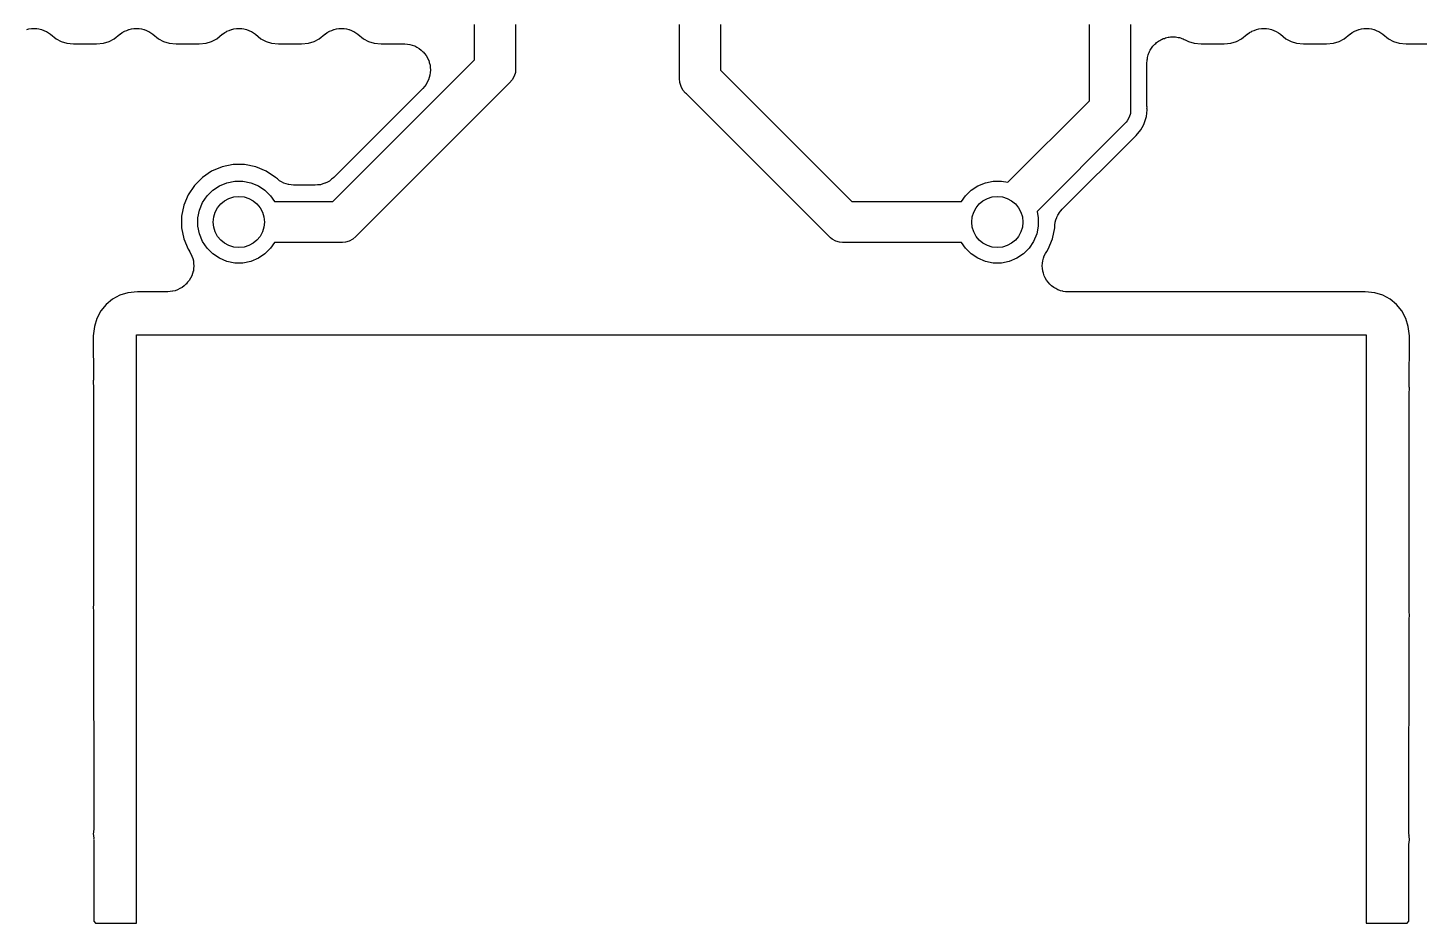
# Model space of a CAD drawing. Extents: x 115.8 to 161.5, y -138.1 to -92.5.
# Drawn here: x 150.52 to 157.31, y -115.32 to -110.95 of the extents above; entities that cross this region are included whole.
import ezdxf

# ---------------------------------------------------------------- set-up
doc = ezdxf.new("R2010")
doc.units = 0
doc.layers.add('BLACK', color=7, linetype='CONTINUOUS')

msp = doc.modelspace()

# ---------------------------------------------------------------- linework, layer by layer
at = {"layer": 'BLACK', "linetype": 'CONTINUOUS'}
for p, q in [((150.515, -110.96), (150.526, -110.958)), ((150.526, -110.958), (150.538, -110.955)), ((150.538, -110.955), (150.538, -110.955)), ((150.538, -110.955), (150.539, -110.955)), ((150.539, -110.955), (150.551, -110.955)), ((150.551, -110.955), (150.563, -110.956)), ((150.563, -110.956), (150.563, -110.956)), ((150.563, -110.956), (150.564, -110.956)), ((150.564, -110.956), (150.575, -110.958)), ((150.575, -110.958), (150.587, -110.96)), ((150.587, -110.96), (150.588, -110.961)), ((150.588, -110.961), (150.588, -110.961)), ((150.588, -110.961), (150.599, -110.965)), ((150.599, -110.965), (150.61, -110.97)), ((150.61, -110.97), (150.61, -110.97)), ((150.61, -110.97), (150.611, -110.97)), ((150.611, -110.97), (150.621, -110.977)), ((150.981, -110.976), (150.991, -110.97)), ((150.991, -110.97), (150.991, -110.969)), ((150.991, -110.969), (150.992, -110.969)), ((150.992, -110.969), (151.003, -110.965)), ((151.003, -110.965), (151.014, -110.96)), ((151.014, -110.96), (151.014, -110.96)), ((151.014, -110.96), (151.015, -110.96)), ((151.015, -110.96), (151.026, -110.958)), ((151.026, -110.958), (151.038, -110.955)), ((151.038, -110.955), (151.038, -110.955)), ((151.038, -110.955), (151.039, -110.955)), ((151.039, -110.955), (151.051, -110.955)), ((151.051, -110.955), (151.063, -110.956)), ((151.063, -110.956), (151.063, -110.956)), ((151.063, -110.956), (151.064, -110.956)), ((151.064, -110.956), (151.075, -110.958)), ((151.075, -110.958), (151.087, -110.96)), ((151.087, -110.96), (151.088, -110.961)), ((151.088, -110.961), (151.088, -110.961)), ((151.088, -110.961), (151.099, -110.965)), ((151.099, -110.965), (151.11, -110.97)), ((151.11, -110.97), (151.11, -110.97)), ((151.11, -110.97), (151.111, -110.97)), ((151.111, -110.97), (151.121, -110.977)), ((151.481, -110.976), (151.491, -110.97)), ((151.491, -110.97), (151.491, -110.969)), ((151.491, -110.969), (151.492, -110.969)), ((151.492, -110.969), (151.503, -110.965)), ((151.503, -110.965), (151.514, -110.96)), ((151.514, -110.96), (151.514, -110.96)), ((151.514, -110.96), (151.515, -110.96)), ((151.515, -110.96), (151.526, -110.958)), ((151.526, -110.958), (151.538, -110.955)), ((151.538, -110.955), (151.538, -110.955)), ((151.538, -110.955), (151.539, -110.955)), ((151.539, -110.955), (151.551, -110.955)), ((151.551, -110.955), (151.563, -110.956)), ((151.563, -110.956), (151.563, -110.956)), ((151.563, -110.956), (151.564, -110.956)), ((151.564, -110.956), (151.575, -110.958)), ((151.575, -110.958), (151.587, -110.96)), ((151.587, -110.96), (151.588, -110.961)), ((151.588, -110.961), (151.588, -110.961)), ((151.588, -110.961), (151.599, -110.965)), ((151.599, -110.965), (151.61, -110.97)), ((151.61, -110.97), (151.61, -110.97)), ((151.61, -110.97), (151.611, -110.97)), ((151.611, -110.97), (151.621, -110.977)), ((151.981, -110.976), (151.991, -110.97)), ((151.991, -110.97), (151.991, -110.969)), ((151.991, -110.969), (151.992, -110.969)), ((151.992, -110.969), (152.003, -110.965)), ((152.003, -110.965), (152.014, -110.96)), ((152.014, -110.96), (152.014, -110.96)), ((152.014, -110.96), (152.015, -110.96)), ((152.015, -110.96), (152.026, -110.958)), ((152.026, -110.958), (152.038, -110.955)), ((152.038, -110.955), (152.038, -110.955)), ((152.038, -110.955), (152.039, -110.955)), ((152.039, -110.955), (152.051, -110.955)), ((152.051, -110.955), (152.063, -110.956)), ((152.063, -110.956), (152.063, -110.956)), ((152.063, -110.956), (152.064, -110.956)), ((152.064, -110.956), (152.075, -110.958)), ((152.075, -110.958), (152.087, -110.96)), ((152.087, -110.96), (152.088, -110.961)), ((152.088, -110.961), (152.088, -110.961)), ((152.088, -110.961), (152.099, -110.965)), ((152.099, -110.965), (152.11, -110.97)), ((152.11, -110.97), (152.11, -110.97)), ((152.11, -110.97), (152.111, -110.97)), ((152.111, -110.97), (152.121, -110.977)), ((152.7, -111.109), (152.7, -110.937)), ((152.9, -110.937), (152.9, -111.145)), ((153.7, -111.195), (153.7, -110.937)), ((153.9, -110.937), (153.9, -111.159)), ((155.7, -111.309), (155.7, -110.937)), ((155.9, -110.937), (155.9, -111.345)), ((156.481, -110.976), (156.491, -110.97)), ((156.491, -110.97), (156.491, -110.969)), ((156.491, -110.969), (156.492, -110.969)), ((156.492, -110.969), (156.503, -110.965)), ((156.503, -110.965), (156.514, -110.96)), ((156.514, -110.96), (156.514, -110.96)), ((156.514, -110.96), (156.515, -110.96)), ((156.515, -110.96), (156.526, -110.958)), ((156.526, -110.958), (156.538, -110.955)), ((156.538, -110.955), (156.538, -110.955)), ((156.538, -110.955), (156.539, -110.955)), ((156.539, -110.955), (156.551, -110.955)), ((156.551, -110.955), (156.563, -110.956)), ((156.563, -110.956), (156.563, -110.956)), ((156.563, -110.956), (156.564, -110.956)), ((156.564, -110.956), (156.575, -110.958)), ((156.575, -110.958), (156.587, -110.96)), ((156.587, -110.96), (156.588, -110.961)), ((156.588, -110.961), (156.588, -110.961)), ((156.588, -110.961), (156.599, -110.965)), ((156.599, -110.965), (156.61, -110.97)), ((156.61, -110.97), (156.61, -110.97)), ((156.61, -110.97), (156.611, -110.97)), ((156.611, -110.97), (156.621, -110.977)), ((156.981, -110.976), (156.991, -110.97)), ((156.991, -110.97), (156.991, -110.969)), ((156.991, -110.969), (156.992, -110.969)), ((156.992, -110.969), (157.003, -110.965)), ((157.003, -110.965), (157.014, -110.96)), ((157.014, -110.96), (157.014, -110.96)), ((157.014, -110.96), (157.015, -110.96)), ((157.015, -110.96), (157.026, -110.958)), ((157.026, -110.958), (157.038, -110.955)), ((157.038, -110.955), (157.038, -110.955)), ((157.038, -110.955), (157.039, -110.955)), ((157.039, -110.955), (157.051, -110.955)), ((157.051, -110.955), (157.063, -110.956)), ((157.063, -110.956), (157.063, -110.956)), ((157.063, -110.956), (157.064, -110.956)), ((157.064, -110.956), (157.075, -110.958)), ((157.075, -110.958), (157.087, -110.96)), ((157.087, -110.96), (157.088, -110.961)), ((157.088, -110.961), (157.088, -110.961)), ((157.088, -110.961), (157.099, -110.965)), ((157.099, -110.965), (157.11, -110.97)), ((157.11, -110.97), (157.11, -110.97)), ((157.11, -110.97), (157.111, -110.97)), ((157.111, -110.97), (157.121, -110.977)), ((150.621, -110.977), (150.631, -110.984)), ((150.631, -110.984), (150.658, -111.006)), ((150.658, -111.006), (150.683, -111.02)), ((150.683, -111.02), (150.71, -111.028)), ((150.71, -111.028), (150.744, -111.031)), ((150.744, -111.031), (150.856, -111.031)), ((150.856, -111.031), (150.89, -111.028)), ((150.89, -111.028), (150.917, -111.02)), ((150.917, -111.02), (150.942, -111.006)), ((150.942, -111.006), (150.969, -110.984)), ((150.969, -110.984), (150.97, -110.983)), ((150.97, -110.983), (150.97, -110.983)), ((150.97, -110.983), (150.97, -110.983)), ((150.97, -110.983), (150.971, -110.983)), ((150.971, -110.983), (150.981, -110.976)), ((151.121, -110.977), (151.131, -110.984)), ((151.131, -110.984), (151.158, -111.006)), ((151.158, -111.006), (151.183, -111.02)), ((151.183, -111.02), (151.21, -111.028)), ((151.21, -111.028), (151.244, -111.031)), ((151.244, -111.031), (151.356, -111.031)), ((151.356, -111.031), (151.39, -111.028)), ((151.39, -111.028), (151.417, -111.02)), ((151.417, -111.02), (151.442, -111.006)), ((151.442, -111.006), (151.469, -110.984)), ((151.469, -110.984), (151.47, -110.983)), ((151.47, -110.983), (151.47, -110.983)), ((151.47, -110.983), (151.47, -110.983)), ((151.47, -110.983), (151.471, -110.983)), ((151.471, -110.983), (151.481, -110.976)), ((151.621, -110.977), (151.631, -110.984)), ((151.631, -110.984), (151.658, -111.006)), ((151.658, -111.006), (151.683, -111.02)), ((151.683, -111.02), (151.71, -111.028)), ((151.71, -111.028), (151.744, -111.031)), ((151.744, -111.031), (151.856, -111.031)), ((151.856, -111.031), (151.89, -111.028)), ((151.89, -111.028), (151.917, -111.02)), ((151.917, -111.02), (151.942, -111.006)), ((151.942, -111.006), (151.969, -110.984)), ((151.969, -110.984), (151.97, -110.983)), ((151.97, -110.983), (151.97, -110.983)), ((151.97, -110.983), (151.97, -110.983)), ((151.97, -110.983), (151.971, -110.983)), ((151.971, -110.983), (151.981, -110.976)), ((152.121, -110.977), (152.131, -110.984)), ((152.131, -110.984), (152.158, -111.006)), ((152.158, -111.006), (152.183, -111.02)), ((152.183, -111.02), (152.21, -111.028)), ((152.21, -111.028), (152.244, -111.031)), ((152.244, -111.031), (152.358, -111.031)), ((152.358, -111.031), (152.359, -111.031)), ((152.359, -111.031), (152.359, -111.031)), ((152.359, -111.031), (152.359, -111.031)), ((152.359, -111.031), (152.36, -111.031)), ((152.36, -111.031), (152.372, -111.032)), ((152.372, -111.032), (152.384, -111.034)), ((152.384, -111.034), (152.384, -111.034)), ((152.384, -111.034), (152.384, -111.034)), ((152.384, -111.034), (152.396, -111.037)), ((152.396, -111.037), (152.407, -111.041)), ((152.407, -111.041), (152.408, -111.041)), ((152.408, -111.041), (152.408, -111.041)), ((152.408, -111.041), (152.418, -111.047)), ((156.006, -111.047), (156.009, -111.042)), ((156.009, -111.042), (156.014, -111.037)), ((156.014, -111.037), (156.018, -111.032)), ((156.018, -111.032), (156.023, -111.029)), ((156.023, -111.029), (156.027, -111.024)), ((156.027, -111.024), (156.032, -111.021)), ((156.032, -111.021), (156.037, -111.017)), ((156.037, -111.017), (156.043, -111.014)), ((156.043, -111.014), (156.048, -111.011)), ((156.048, -111.011), (156.054, -111.008)), ((156.054, -111.008), (156.059, -111.005)), ((156.059, -111.005), (156.065, -111.004)), ((156.065, -111.004), (156.071, -111.001)), ((156.071, -111.001), (156.077, -111)), ((156.077, -111), (156.083, -110.998)), ((156.083, -110.998), (156.089, -110.998)), ((156.089, -110.998), (156.095, -110.997)), ((156.095, -110.997), (156.101, -110.997)), ((156.101, -110.997), (156.108, -110.996)), ((156.108, -110.996), (156.114, -110.997)), ((156.114, -110.997), (156.12, -110.997)), ((156.12, -110.997), (156.126, -110.998)), ((156.126, -110.998), (156.133, -110.999)), ((156.133, -110.999), (156.138, -111)), ((156.138, -111), (156.144, -111.001)), ((156.144, -111.001), (156.15, -111.004)), ((156.15, -111.004), (156.156, -111.006)), ((156.156, -111.006), (156.161, -111.009)), ((156.161, -111.009), (156.167, -111.011)), ((156.167, -111.011), (156.183, -111.02)), ((156.183, -111.02), (156.21, -111.028)), ((156.21, -111.028), (156.244, -111.031)), ((156.244, -111.031), (156.356, -111.031)), ((156.356, -111.031), (156.39, -111.028)), ((156.39, -111.028), (156.417, -111.02)), ((156.417, -111.02), (156.442, -111.006)), ((156.442, -111.006), (156.469, -110.984)), ((156.469, -110.984), (156.47, -110.983)), ((156.47, -110.983), (156.47, -110.983)), ((156.47, -110.983), (156.47, -110.983)), ((156.47, -110.983), (156.471, -110.983)), ((156.471, -110.983), (156.481, -110.976)), ((156.621, -110.977), (156.631, -110.984)), ((156.631, -110.984), (156.658, -111.006)), ((156.658, -111.006), (156.683, -111.02)), ((156.683, -111.02), (156.71, -111.028)), ((156.71, -111.028), (156.744, -111.031)), ((156.744, -111.031), (156.856, -111.031)), ((156.856, -111.031), (156.89, -111.028)), ((156.89, -111.028), (156.917, -111.02)), ((156.917, -111.02), (156.942, -111.006)), ((156.942, -111.006), (156.969, -110.984)), ((156.969, -110.984), (156.97, -110.983)), ((156.97, -110.983), (156.97, -110.983)), ((156.97, -110.983), (156.97, -110.983)), ((156.97, -110.983), (156.971, -110.983)), ((156.971, -110.983), (156.981, -110.976)), ((157.121, -110.977), (157.131, -110.984)), ((157.131, -110.984), (157.158, -111.006)), ((157.158, -111.006), (157.183, -111.02)), ((157.183, -111.02), (157.21, -111.028)), ((157.21, -111.028), (157.244, -111.031)), ((157.244, -111.031), (157.356, -111.031)), ((152.009, -111.8), (152.7, -111.109)), ((152.418, -111.047), (152.429, -111.053)), ((152.429, -111.053), (152.429, -111.053)), ((152.429, -111.053), (152.43, -111.053)), ((152.43, -111.053), (152.439, -111.061)), ((152.439, -111.061), (152.448, -111.069)), ((152.448, -111.069), (152.448, -111.069)), ((152.448, -111.069), (152.449, -111.069)), ((152.449, -111.069), (152.456, -111.078)), ((152.456, -111.078), (152.464, -111.088)), ((152.464, -111.088), (152.464, -111.088)), ((152.464, -111.088), (152.464, -111.088)), ((152.464, -111.088), (152.47, -111.099)), ((152.47, -111.099), (152.475, -111.11)), ((152.475, -111.11), (152.475, -111.11)), ((152.475, -111.11), (152.476, -111.11)), ((152.476, -111.11), (152.479, -111.122)), ((155.981, -111.109), (155.982, -111.103)), ((155.981, -111.115), (155.981, -111.109)), ((155.982, -111.103), (155.983, -111.097)), ((155.983, -111.097), (155.985, -111.091)), ((155.985, -111.091), (155.986, -111.085)), ((155.986, -111.085), (155.988, -111.079)), ((155.988, -111.079), (155.99, -111.073)), ((155.99, -111.073), (155.993, -111.068)), ((155.993, -111.068), (155.995, -111.062)), ((155.995, -111.062), (155.999, -111.057)), ((155.999, -111.057), (156.002, -111.051)), ((156.002, -111.051), (156.006, -111.047)), ((152.479, -111.122), (152.483, -111.134)), ((152.484, -111.171), (152.482, -111.183)), ((152.483, -111.134), (152.483, -111.134)), ((152.483, -111.134), (152.483, -111.134)), ((152.483, -111.134), (152.484, -111.146)), ((152.484, -111.146), (152.485, -111.158)), ((152.485, -111.159), (152.484, -111.171)), ((152.485, -111.158), (152.485, -111.159)), ((152.485, -111.159), (152.485, -111.159)), ((152.899, -111.17), (152.893, -111.188)), ((152.9, -111.155), (152.899, -111.17)), ((152.9, -111.145), (152.9, -111.15)), ((152.9, -111.15), (152.9, -111.155)), ((152.9, -111.155), (152.9, -111.155)), ((153.9, -111.159), (154.541, -111.8)), ((155.98, -111.121), (155.981, -111.115)), ((155.98, -111.123), (155.98, -111.121)), ((155.98, -111.335), (155.98, -111.123)), ((152.867, -111.224), (152.124, -111.967)), ((152.455, -111.238), (152.448, -111.248)), ((152.463, -111.229), (152.455, -111.238)), ((152.469, -111.218), (152.463, -111.229)), ((152.463, -111.229), (152.463, -111.229)), ((152.463, -111.229), (152.463, -111.229)), ((152.475, -111.207), (152.469, -111.218)), ((152.479, -111.195), (152.475, -111.207)), ((152.475, -111.207), (152.475, -111.207)), ((152.475, -111.207), (152.475, -111.207)), ((152.482, -111.184), (152.479, -111.195)), ((152.482, -111.183), (152.482, -111.183)), ((152.482, -111.183), (152.482, -111.184)), ((152.871, -111.221), (152.867, -111.224)), ((152.884, -111.206), (152.871, -111.221)), ((152.893, -111.188), (152.884, -111.206)), ((153.7, -111.2), (153.7, -111.195)), ((153.701, -111.22), (153.7, -111.2)), ((153.707, -111.238), (153.701, -111.22)), ((153.716, -111.256), (153.707, -111.238)), ((153.707, -111.238), (153.707, -111.238)), ((152.448, -111.248), (152.013, -111.683)), ((153.729, -111.271), (153.716, -111.256)), ((153.733, -111.274), (153.729, -111.271)), ((154.426, -111.967), (153.733, -111.274)), ((155.302, -111.706), (155.7, -111.309)), ((155.899, -111.37), (155.893, -111.388)), ((155.9, -111.355), (155.899, -111.37)), ((155.9, -111.345), (155.9, -111.35)), ((155.9, -111.35), (155.9, -111.355)), ((155.9, -111.355), (155.9, -111.355)), ((155.977, -111.385), (155.981, -111.353)), ((155.981, -111.34), (155.98, -111.335)), ((155.98, -111.346), (155.981, -111.34)), ((155.981, -111.347), (155.98, -111.346)), ((155.981, -111.35), (155.981, -111.347)), ((155.981, -111.353), (155.981, -111.35)), ((155.981, -111.353), (155.981, -111.353)), ((155.867, -111.424), (155.444, -111.848)), ((155.871, -111.421), (155.867, -111.424)), ((155.874, -111.417), (155.871, -111.421)), ((155.878, -111.412), (155.874, -111.417)), ((155.874, -111.417), (155.874, -111.417)), ((155.884, -111.406), (155.878, -111.412)), ((155.893, -111.388), (155.884, -111.406)), ((155.928, -111.478), (155.95, -111.45)), ((155.95, -111.45), (155.963, -111.428)), ((155.963, -111.427), (155.967, -111.419)), ((155.963, -111.428), (155.963, -111.427)), ((155.967, -111.419), (155.977, -111.385)), ((155.567, -111.837), (155.917, -111.488)), ((155.917, -111.488), (155.918, -111.487)), ((155.918, -111.487), (155.922, -111.483)), ((155.922, -111.483), (155.926, -111.48)), ((155.926, -111.48), (155.928, -111.478)), ((151.417, -111.652), (151.372, -111.683)), ((151.468, -111.631), (151.417, -111.652)), ((151.522, -111.62), (151.468, -111.631)), ((151.578, -111.62), (151.522, -111.62)), ((151.632, -111.631), (151.578, -111.62)), ((151.683, -111.652), (151.632, -111.631)), ((151.728, -111.683), (151.683, -111.652)), ((151.333, -111.722), (151.302, -111.767)), ((151.372, -111.683), (151.333, -111.722)), ((151.455, -111.723), (151.492, -111.708)), ((151.492, -111.708), (151.53, -111.7)), ((151.53, -111.7), (151.57, -111.7)), ((151.57, -111.7), (151.608, -111.708)), ((151.608, -111.708), (151.645, -111.723)), ((151.729, -111.683), (151.728, -111.683)), ((151.738, -111.69), (151.729, -111.683)), ((151.747, -111.698), (151.738, -111.69)), ((151.748, -111.699), (151.747, -111.698)), ((151.747, -111.698), (151.747, -111.698)), ((151.758, -111.704), (151.748, -111.699)), ((151.769, -111.71), (151.758, -111.704)), ((151.77, -111.71), (151.769, -111.71)), ((151.769, -111.71), (151.769, -111.71)), ((151.781, -111.714), (151.77, -111.71)), ((151.792, -111.717), (151.781, -111.714)), ((151.793, -111.717), (151.792, -111.717)), ((151.805, -111.719), (151.793, -111.717)), ((151.793, -111.717), (151.793, -111.717)), ((151.817, -111.72), (151.805, -111.719)), ((151.818, -111.72), (151.817, -111.72)), ((151.819, -111.72), (151.818, -111.72)), ((151.818, -111.72), (151.818, -111.72)), ((151.818, -111.72), (151.818, -111.72)), ((151.923, -111.72), (151.819, -111.72)), ((151.934, -111.719), (151.923, -111.72)), ((151.946, -111.718), (151.934, -111.719)), ((151.947, -111.718), (151.946, -111.718)), ((151.948, -111.718), (151.947, -111.718)), ((151.959, -111.714), (151.948, -111.718)), ((151.97, -111.711), (151.959, -111.714)), ((151.971, -111.711), (151.97, -111.711)), ((151.982, -111.705), (151.971, -111.71)), ((151.971, -111.71), (151.971, -111.711)), ((151.992, -111.7), (151.982, -111.705)), ((151.993, -111.699), (151.992, -111.7)), ((152.002, -111.691), (151.993, -111.699)), ((151.993, -111.699), (151.993, -111.699)), ((152.011, -111.684), (152.002, -111.691)), ((152.012, -111.683), (152.011, -111.684)), ((152.013, -111.683), (152.012, -111.683)), ((152.012, -111.683), (152.012, -111.683)), ((152.012, -111.683), (152.012, -111.683)), ((155.155, -111.723), (155.192, -111.708)), ((155.192, -111.708), (155.23, -111.7)), ((155.23, -111.7), (155.27, -111.7)), ((155.27, -111.7), (155.302, -111.706)), ((151.302, -111.767), (151.281, -111.818)), ((151.373, -111.805), (151.395, -111.773)), ((151.395, -111.773), (151.423, -111.745)), ((151.423, -111.745), (151.455, -111.723)), ((151.645, -111.723), (151.677, -111.745)), ((151.677, -111.745), (151.705, -111.773)), ((151.705, -111.773), (151.724, -111.8)), ((155.076, -111.8), (155.095, -111.773)), ((155.095, -111.773), (155.123, -111.745)), ((155.123, -111.745), (155.155, -111.723)), ((151.281, -111.818), (151.27, -111.872)), ((151.35, -111.88), (151.358, -111.842)), ((151.358, -111.842), (151.373, -111.805)), ((151.724, -111.8), (152.009, -111.8)), ((154.541, -111.8), (155.076, -111.8)), ((155.444, -111.848), (155.45, -111.88)), ((155.546, -111.867), (155.551, -111.857)), ((155.551, -111.857), (155.552, -111.856)), ((155.552, -111.855), (155.56, -111.846)), ((155.552, -111.856), (155.552, -111.855)), ((155.56, -111.846), (155.567, -111.837)), ((151.27, -111.872), (151.27, -111.928)), ((151.35, -111.92), (151.35, -111.88)), ((151.358, -111.958), (151.35, -111.92)), ((155.45, -111.92), (155.442, -111.958)), ((155.45, -111.88), (155.45, -111.92)), ((155.53, -111.925), (155.531, -111.914)), ((155.53, -111.927), (155.53, -111.925)), ((155.531, -111.914), (155.533, -111.902)), ((155.533, -111.901), (155.536, -111.889)), ((155.533, -111.902), (155.533, -111.901)), ((155.533, -111.901), (155.533, -111.901)), ((155.536, -111.889), (155.54, -111.878)), ((155.54, -111.877), (155.546, -111.867)), ((155.54, -111.878), (155.54, -111.877)), ((155.54, -111.878), (155.54, -111.878)), ((151.27, -111.928), (151.281, -111.982)), ((151.281, -111.982), (151.302, -112.033)), ((151.373, -111.995), (151.358, -111.958)), ((152.088, -111.993), (152.07, -111.999)), ((152.106, -111.984), (152.088, -111.993)), ((152.121, -111.971), (152.106, -111.984)), ((152.124, -111.967), (152.121, -111.971)), ((154.429, -111.971), (154.426, -111.967)), ((154.433, -111.974), (154.429, -111.971)), ((154.436, -111.977), (154.433, -111.974)), ((154.433, -111.974), (154.433, -111.974)), ((154.444, -111.984), (154.436, -111.977)), ((154.462, -111.993), (154.444, -111.984)), ((154.48, -111.999), (154.462, -111.993)), ((155.442, -111.958), (155.427, -111.995)), ((155.498, -112.033), (155.519, -111.982)), ((155.519, -111.982), (155.53, -111.928)), ((155.53, -111.928), (155.53, -111.927)), ((155.53, -111.927), (155.53, -111.927)), ((155.53, -111.927), (155.53, -111.927)), ((155.53, -111.927), (155.53, -111.927)), ((151.302, -112.033), (151.309, -112.043)), ((151.309, -112.043), (151.309, -112.044)), ((151.309, -112.044), (151.309, -112.044)), ((151.309, -112.044), (151.309, -112.044)), ((151.309, -112.044), (151.31, -112.044)), ((151.31, -112.044), (151.315, -112.055)), ((151.315, -112.055), (151.321, -112.066)), ((151.395, -112.027), (151.373, -111.995)), ((151.423, -112.055), (151.395, -112.027)), ((151.455, -112.077), (151.423, -112.055)), ((151.677, -112.055), (151.645, -112.077)), ((151.705, -112.027), (151.677, -112.055)), ((151.724, -112), (151.705, -112.027)), ((152.045, -112), (151.724, -112)), ((152.05, -112), (152.045, -112)), ((152.055, -112), (152.05, -112)), ((152.07, -111.999), (152.055, -112)), ((152.055, -112), (152.055, -112)), ((154.495, -112), (154.48, -111.999)), ((154.5, -112), (154.495, -112)), ((154.495, -112), (154.495, -112)), ((154.505, -112), (154.5, -112)), ((155.076, -112), (154.505, -112)), ((155.095, -112.027), (155.076, -112)), ((155.123, -112.055), (155.095, -112.027)), ((155.155, -112.077), (155.123, -112.055)), ((155.377, -112.055), (155.345, -112.077)), ((155.405, -112.027), (155.377, -112.055)), ((155.427, -111.995), (155.405, -112.027)), ((155.479, -112.065), (155.485, -112.054)), ((155.485, -112.054), (155.491, -112.044)), ((155.491, -112.044), (155.498, -112.033)), ((151.321, -112.066), (151.321, -112.066)), ((151.321, -112.066), (151.321, -112.066)), ((151.321, -112.066), (151.325, -112.078)), ((151.325, -112.078), (151.328, -112.09)), ((151.328, -112.09), (151.328, -112.09)), ((151.328, -112.09), (151.328, -112.09)), ((151.328, -112.09), (151.329, -112.102)), ((151.329, -112.127), (151.328, -112.139)), ((151.329, -112.102), (151.33, -112.114)), ((151.33, -112.115), (151.329, -112.127)), ((151.33, -112.114), (151.33, -112.115)), ((151.33, -112.115), (151.33, -112.115)), ((151.492, -112.092), (151.455, -112.077)), ((151.53, -112.1), (151.492, -112.092)), ((151.57, -112.1), (151.53, -112.1)), ((151.608, -112.092), (151.57, -112.1)), ((151.645, -112.077), (151.608, -112.092)), ((155.192, -112.092), (155.155, -112.077)), ((155.23, -112.1), (155.192, -112.092)), ((155.27, -112.1), (155.23, -112.1)), ((155.308, -112.092), (155.27, -112.1)), ((155.345, -112.077), (155.308, -112.092)), ((155.469, -112.113), (155.471, -112.101)), ((155.469, -112.114), (155.469, -112.113)), ((155.471, -112.126), (155.469, -112.114)), ((155.469, -112.114), (155.469, -112.114)), ((155.471, -112.101), (155.472, -112.089)), ((155.472, -112.138), (155.471, -112.126)), ((155.472, -112.089), (155.476, -112.077)), ((155.472, -112.089), (155.472, -112.089)), ((155.472, -112.089), (155.472, -112.089)), ((155.476, -112.077), (155.479, -112.065)), ((155.479, -112.065), (155.479, -112.065)), ((155.479, -112.065), (155.479, -112.065)), ((151.3, -112.194), (151.293, -112.204)), ((151.308, -112.185), (151.3, -112.194)), ((151.314, -112.174), (151.308, -112.185)), ((151.308, -112.185), (151.308, -112.185)), ((151.308, -112.185), (151.308, -112.185)), ((151.32, -112.163), (151.314, -112.174)), ((151.324, -112.151), (151.32, -112.163)), ((151.32, -112.163), (151.32, -112.163)), ((151.32, -112.163), (151.32, -112.163)), ((151.327, -112.14), (151.324, -112.151)), ((151.328, -112.139), (151.327, -112.139)), ((151.327, -112.139), (151.327, -112.14)), ((155.472, -112.139), (155.472, -112.138)), ((155.472, -112.138), (155.472, -112.138)), ((155.475, -112.15), (155.472, -112.139)), ((155.479, -112.162), (155.475, -112.15)), ((155.484, -112.173), (155.479, -112.162)), ((155.479, -112.162), (155.479, -112.162)), ((155.479, -112.162), (155.479, -112.162)), ((155.49, -112.184), (155.484, -112.173)), ((155.498, -112.194), (155.49, -112.184)), ((155.49, -112.184), (155.49, -112.184)), ((155.49, -112.184), (155.49, -112.184)), ((155.506, -112.203), (155.498, -112.194)), ((150.97, -112.257), (150.934, -112.276)), ((151.009, -112.245), (150.97, -112.257)), ((151.056, -112.24), (151.009, -112.245)), ((151.203, -112.24), (151.056, -112.24)), ((151.215, -112.239), (151.203, -112.24)), ((151.227, -112.238), (151.215, -112.239)), ((151.228, -112.238), (151.227, -112.238)), ((151.227, -112.238), (151.227, -112.238)), ((151.239, -112.235), (151.228, -112.238)), ((151.251, -112.231), (151.239, -112.235)), ((151.262, -112.225), (151.251, -112.231)), ((151.251, -112.231), (151.251, -112.231)), ((151.251, -112.231), (151.251, -112.231)), ((151.273, -112.22), (151.262, -112.225)), ((151.283, -112.212), (151.273, -112.219)), ((151.273, -112.219), (151.273, -112.219)), ((151.273, -112.219), (151.273, -112.22)), ((151.292, -112.204), (151.283, -112.212)), ((151.293, -112.204), (151.292, -112.204)), ((151.292, -112.204), (151.292, -112.204)), ((155.515, -112.211), (155.506, -112.203)), ((155.506, -112.203), (155.506, -112.203)), ((155.506, -112.203), (155.506, -112.203)), ((155.525, -112.219), (155.515, -112.211)), ((155.536, -112.225), (155.525, -112.219)), ((155.525, -112.219), (155.525, -112.219)), ((155.525, -112.219), (155.525, -112.219)), ((155.546, -112.231), (155.536, -112.225)), ((155.547, -112.231), (155.546, -112.231)), ((155.558, -112.235), (155.547, -112.231)), ((155.547, -112.231), (155.547, -112.231)), ((155.57, -112.238), (155.558, -112.235)), ((155.571, -112.239), (155.57, -112.238)), ((155.57, -112.238), (155.57, -112.238)), ((155.582, -112.24), (155.571, -112.239)), ((155.595, -112.241), (155.582, -112.24)), ((155.596, -112.241), (155.595, -112.241)), ((155.595, -112.241), (155.595, -112.241)), ((155.595, -112.241), (155.595, -112.241)), ((155.595, -112.241), (155.595, -112.241)), ((155.696, -112.241), (155.596, -112.241)), ((155.699, -112.241), (155.696, -112.241)), ((155.702, -112.241), (155.699, -112.241)), ((155.704, -112.241), (155.702, -112.241)), ((155.717, -112.24), (155.704, -112.241)), ((155.723, -112.24), (155.717, -112.24)), ((155.731, -112.241), (155.723, -112.24)), ((155.733, -112.241), (155.731, -112.241)), ((156.806, -112.241), (155.733, -112.241)), ((156.809, -112.24), (156.806, -112.241)), ((156.812, -112.24), (156.809, -112.24)), ((156.813, -112.24), (156.812, -112.24)), ((156.821, -112.24), (156.813, -112.24)), ((156.826, -112.24), (156.821, -112.24)), ((156.828, -112.241), (156.826, -112.24)), ((157.044, -112.24), (156.828, -112.241)), ((157.091, -112.245), (157.044, -112.24)), ((157.13, -112.257), (157.091, -112.245)), ((157.166, -112.276), (157.13, -112.257)), ((150.902, -112.302), (150.876, -112.334)), ((150.934, -112.276), (150.902, -112.302)), ((157.198, -112.302), (157.166, -112.276)), ((157.224, -112.334), (157.198, -112.302)), ((150.857, -112.37), (150.845, -112.409)), ((150.876, -112.334), (150.857, -112.37)), ((157.243, -112.37), (157.224, -112.334)), ((157.255, -112.409), (157.243, -112.37)), ((150.845, -112.409), (150.84, -112.456)), ((150.84, -112.456), (150.841, -112.672)), ((151.05, -115.321), (151.05, -112.45)), ((151.05, -112.45), (157.05, -112.45)), ((157.05, -112.45), (157.05, -115.321)), ((157.26, -112.456), (157.255, -112.409)), ((157.259, -112.705), (157.26, -112.456)), ((150.841, -112.672), (150.84, -112.674)), ((150.84, -112.674), (150.84, -112.679)), ((150.84, -112.679), (150.84, -112.687)), ((150.84, -112.687), (150.84, -112.688)), ((150.84, -112.688), (150.84, -112.691)), ((150.84, -112.691), (150.841, -112.694)), ((150.841, -112.694), (150.841, -113.767)), ((157.26, -112.708), (157.259, -112.705)), ((157.259, -112.727), (157.26, -112.72)), ((157.259, -112.728), (157.259, -112.727)), ((157.259, -113.796), (157.259, -112.728)), ((157.26, -112.712), (157.26, -112.708)), ((157.26, -112.713), (157.26, -112.712)), ((157.26, -112.72), (157.26, -112.713)), ((150.841, -113.769), (150.84, -113.777)), ((150.84, -113.777), (150.84, -113.783)), ((150.84, -113.783), (150.841, -113.796)), ((150.841, -113.767), (150.841, -113.769)), ((150.841, -113.796), (150.841, -113.798)), ((150.841, -113.798), (150.841, -113.801)), ((150.841, -113.801), (150.841, -113.804)), ((150.841, -113.804), (150.842, -114.863)), ((157.259, -113.799), (157.259, -113.796)), ((157.259, -113.802), (157.259, -113.799)), ((157.259, -113.804), (157.259, -113.802)), ((157.26, -113.817), (157.259, -113.804)), ((157.259, -113.831), (157.26, -113.824)), ((157.26, -113.824), (157.26, -113.817)), ((157.258, -114.886), (157.259, -113.833)), ((157.259, -113.833), (157.259, -113.831)), ((150.841, -114.88), (150.84, -114.883)), ((150.84, -114.883), (150.842, -114.906)), ((150.842, -114.864), (150.841, -114.872)), ((150.841, -114.872), (150.841, -114.88)), ((150.842, -114.908), (150.841, -114.911)), ((150.841, -114.911), (150.842, -114.914)), ((150.842, -114.863), (150.842, -114.864)), ((150.842, -114.906), (150.842, -114.908)), ((157.259, -114.889), (157.258, -114.886)), ((157.258, -114.892), (157.259, -114.889)), ((157.259, -114.894), (157.258, -114.892)), ((157.26, -114.917), (157.259, -114.894)), ((150.842, -114.914), (150.842, -115.312)), ((157.258, -114.936), (157.259, -114.928)), ((157.258, -114.937), (157.258, -114.936)), ((157.258, -115.312), (157.258, -114.937)), ((157.259, -114.921), (157.26, -114.917)), ((157.259, -114.928), (157.259, -114.921)), ((150.842, -115.312), (150.851, -115.321)), ((157.249, -115.321), (157.258, -115.312)), ((150.851, -115.321), (151.05, -115.321)), ((157.05, -115.321), (157.249, -115.321))]:
    msp.add_line(p, q, dxfattribs=at)
at = {"layer": 'BLACK'}
for centre in [(151.55, -111.9), (155.25, -111.9), (155.25, -111.9)]:
    msp.add_circle(centre, 0.125, dxfattribs=at)

doc.saveas('drawing.dxf')
